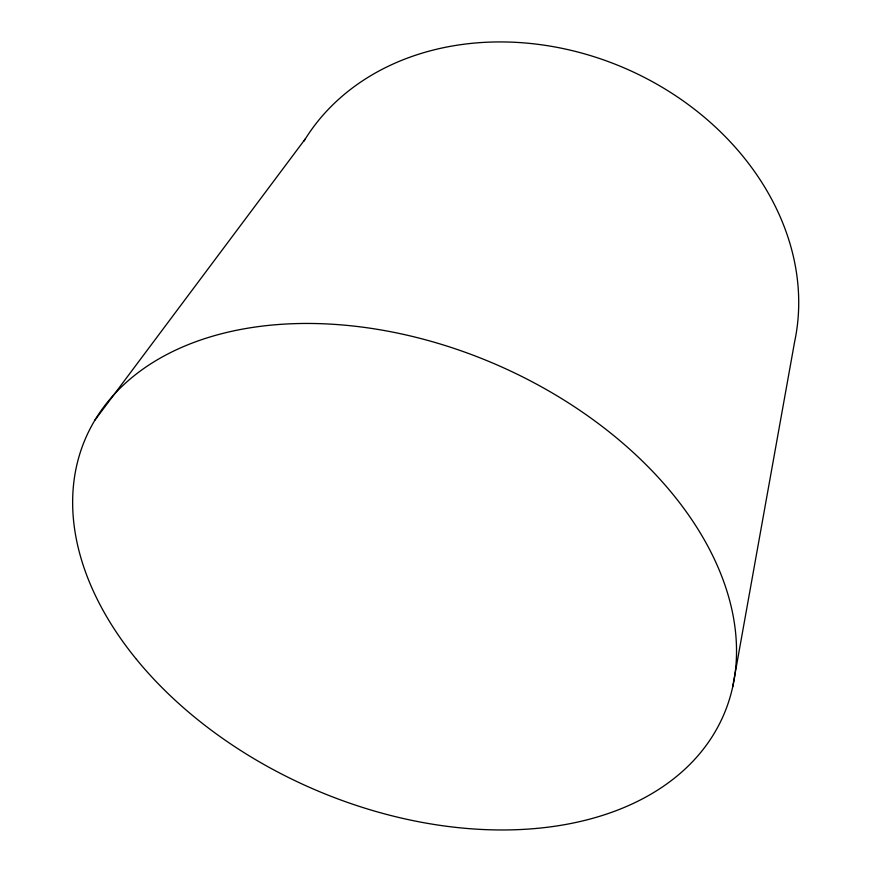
<?xml version="1.0" encoding="UTF-8"?>
<svg xmlns="http://www.w3.org/2000/svg" width="872" height="872" viewBox="0 0 872 872"><rect width="100%" height="100%" fill="white"/><g stroke="black" fill="none" stroke-linecap="round" stroke-linejoin="round"><path stroke-width="1.31" d="M732.698 686.864L794.654 341.595A267.595 218.927 23.5 0 0 618.848 65.694A267.595 218.927 23.5 0 0 303.968 141.111M94.917 420.13L305.385 138.801M136.457 659.341A347.732 231.091 23.5 0 0 708.119 742.715A347.732 231.091 23.5 0 0 369.183 328.068A347.732 231.091 23.5 0 0 136.457 659.341"/></g></svg>
